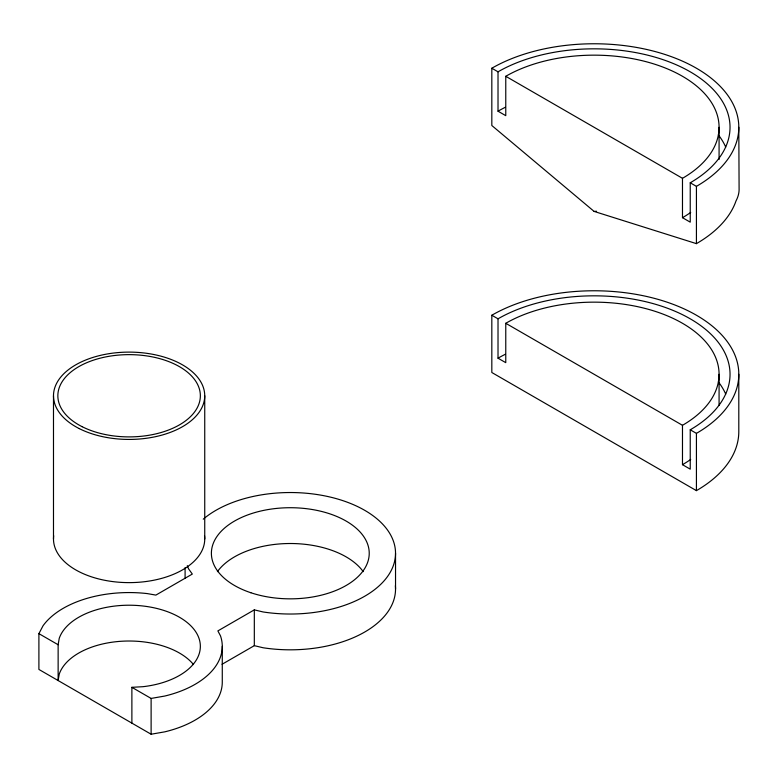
<?xml version="1.0" encoding="UTF-8"?>
<svg xmlns="http://www.w3.org/2000/svg" width="778" height="778" viewBox="0 0 778 778"><rect width="100%" height="100%" fill="white"/><g stroke="black" fill="none" stroke-linecap="round" stroke-linejoin="round"><path stroke-width="1.17" d="M193.518 664.568A71.245 41.127 0 0 0 120.395 641.325A71.245 41.127 0 0 0 59.235 674.127L58.136 680.546L58.136 644.748L59.235 638.33A71.245 41.127 0 0 1 133.767 605.303A71.245 41.127 0 0 1 200.199 643.659A71.245 41.127 0 0 1 143.006 686.692L131.881 687.324L131.881 723.122M222.275 646.353L222.275 682.15A93.165 53.789 0 0 1 164.761 731.845L151.117 734.228L38.9 669.44L38.9 633.642L43.043 625.765A93.165 53.789 0 0 1 147.285 593.595L155.872 595.102L192.312 574.067L188.684 569A105.225 60.752 0 0 1 187.323 565.703M203.243 519.179A105.225 60.752 0 0 1 339.334 499.525A105.225 60.752 0 0 1 388.29 575.428A105.225 60.752 0 0 1 263.081 611.955L254.318 609.864L217.879 630.9L220.485 635.859A93.165 53.789 0 0 1 164.761 696.047L151.117 698.43L131.881 687.324M222.041 664.286L254.318 645.662L263.081 647.753A105.225 60.752 0 0 0 395.37 585.688M594.12 211.422L696.427 243.64L696.427 186.36A144.679 83.528 0 0 0 696.427 68.231A144.679 83.528 0 0 0 491.822 68.231L491.822 125.511L594.12 211.422L596.532 211.246M491.822 68.231L498.017 71.819A135.907 78.471 0 0 1 690.232 71.819A135.907 78.471 0 0 1 690.232 182.781L690.232 222.158L682.481 217.684L682.481 178.308A124.947 72.14 0 0 0 682.481 76.293A124.947 72.14 0 0 0 505.768 76.293L505.768 115.669L498.017 111.196L498.017 71.819M505.768 76.293L682.481 178.308M690.232 182.781L696.427 186.36M738.799 374.296L738.799 431.576A144.679 83.528 0 0 1 696.427 490.636L491.822 372.506L491.822 315.236L498.017 318.815A135.907 78.471 0 0 1 690.232 318.815A135.907 78.471 0 0 1 690.232 429.787L690.232 469.163L682.481 464.68L682.481 425.303A124.947 72.14 0 0 0 682.481 323.288A124.947 72.14 0 0 0 505.768 323.288L505.768 362.665L498.017 358.191L498.017 318.815M505.768 323.288L682.481 425.303M690.232 429.787L696.427 433.365L696.427 490.636M38.9 633.642L58.136 644.748M738.799 127.3L739.1 189.676A148.822 56.279 -4.2 0 1 736.027 200.87A144.679 83.528 0 0 1 696.427 243.64M719.076 127.3L719.076 159.519M719.076 374.296L719.076 405.319M395.535 553.284L395.535 589.072M254.318 609.864L254.318 645.662M204.74 395.769L204.74 538.96M185.096 567.6L185.096 578.336M151.117 698.43L151.117 734.228M53.488 395.769L53.488 538.96M204.536 535.75A75.631 43.665 0 0 1 129.109 582.625A75.631 43.665 0 0 1 53.692 535.75M491.822 315.236A144.679 83.528 0 0 1 696.427 315.236A144.679 83.528 0 0 1 696.427 433.365M498.017 358.191A135.907 78.471 0 0 1 505.214 354.33M718.376 381.881A135.907 78.471 0 0 1 725.728 394.086M690.708 459.438A124.947 72.14 0 0 1 682.481 464.68M498.017 111.196A135.907 78.471 0 0 1 505.214 107.335M718.376 134.886A135.907 78.471 0 0 1 725.728 147.081M690.708 212.443A124.947 72.14 0 0 1 682.481 217.684M217.412 571.645A78.918 45.562 0 0 1 290.32 543.511A78.918 45.562 0 0 1 363.219 571.645M82.137 426.694A71.245 41.127 0 0 0 198.983 403.792A71.245 41.127 0 0 0 106.207 356.82A71.245 41.127 0 0 0 82.137 426.694M79.249 428.6A75.631 43.665 0 0 0 203.282 404.288A75.631 43.665 0 0 0 104.797 354.428A75.631 43.665 0 0 0 79.249 428.6M250.856 592.739A78.918 45.562 0 0 0 369.229 553.284A78.918 45.562 0 0 0 250.856 513.82A78.918 45.562 0 0 0 250.856 592.739"/></g></svg>
